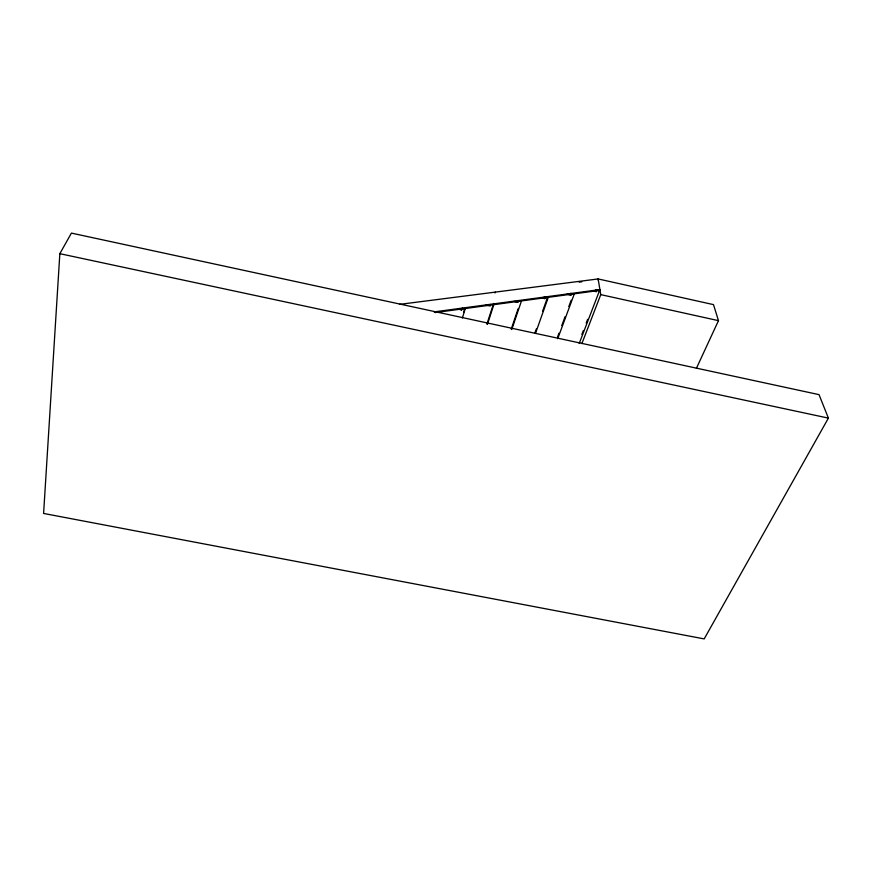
<?xml version="1.0" encoding="UTF-8"?>
<svg xmlns="http://www.w3.org/2000/svg" width="872" height="872" viewBox="0 0 872 872"><rect width="100%" height="100%" fill="white"/><g stroke="black" fill="none" stroke-linecap="round" stroke-linejoin="round"><path stroke-width="1.31" d="M457.865 309.037L461.659 309.865L459.141 309.026M59.841 253.676L43.6 513.445L704.184 638.904L828.4 418.113L819.026 394.635L71.417 233.097L59.841 253.676L828.4 418.113M461.659 309.865L462.193 308.132M463.588 312.372L464.776 308.503M462.378 317.997L465.158 308.95L462.52 308.383M490.642 304.437L490.228 305.996L486.293 305.135M494.958 292.97L495.231 292.12M486.914 324.112L493.628 303.391M487.47 324.242L493.672 305.091M514.066 301.396L517.935 302.246L518.339 300.709M511.232 329.115L518.175 308.644M511.755 329.54L521.325 301.363L518.666 300.775M541 297.777L544.804 298.606L545.218 297.09M544.804 298.606L545.392 296.949M534.983 332.744L536.335 328.951M542.602 311.26L547.54 297.363M535.572 333.159L548.15 297.733L544.226 296.872M566.909 294.202L570.877 295.085L571.302 293.581M570.877 295.085L571.487 293.439M557.557 337.028L558.963 333.224M561.775 325.605L565.056 316.721M568.806 306.573L571.149 300.23M557.731 338.685L574.179 294.224L570.332 293.373M597.821 279.748L598.127 278.942L713.503 304.622L718.474 320.656L696.379 368.376M592.295 290.79L596.197 291.651L596.622 290.18M596.197 291.651L596.819 290.038M581.864 334.368L583.313 330.608M586.202 323.087L587.641 319.326M579.193 343.524L599.925 289.591L434.093 311.882M581.864 343.623L600.764 294.627L598.127 278.942L399.496 304.383M435.204 312.579L599.609 290.398M579.117 282.157L581.798 281.809M515.33 301.407L517.913 301.963M486.282 304.851L488.909 305.429M568.195 294.224L570.844 294.812M542.242 297.777L544.782 298.333M595.478 289.918L599.456 290.801M593.549 290.812L596.154 291.39M600.764 294.627L718.474 320.656"/></g></svg>
